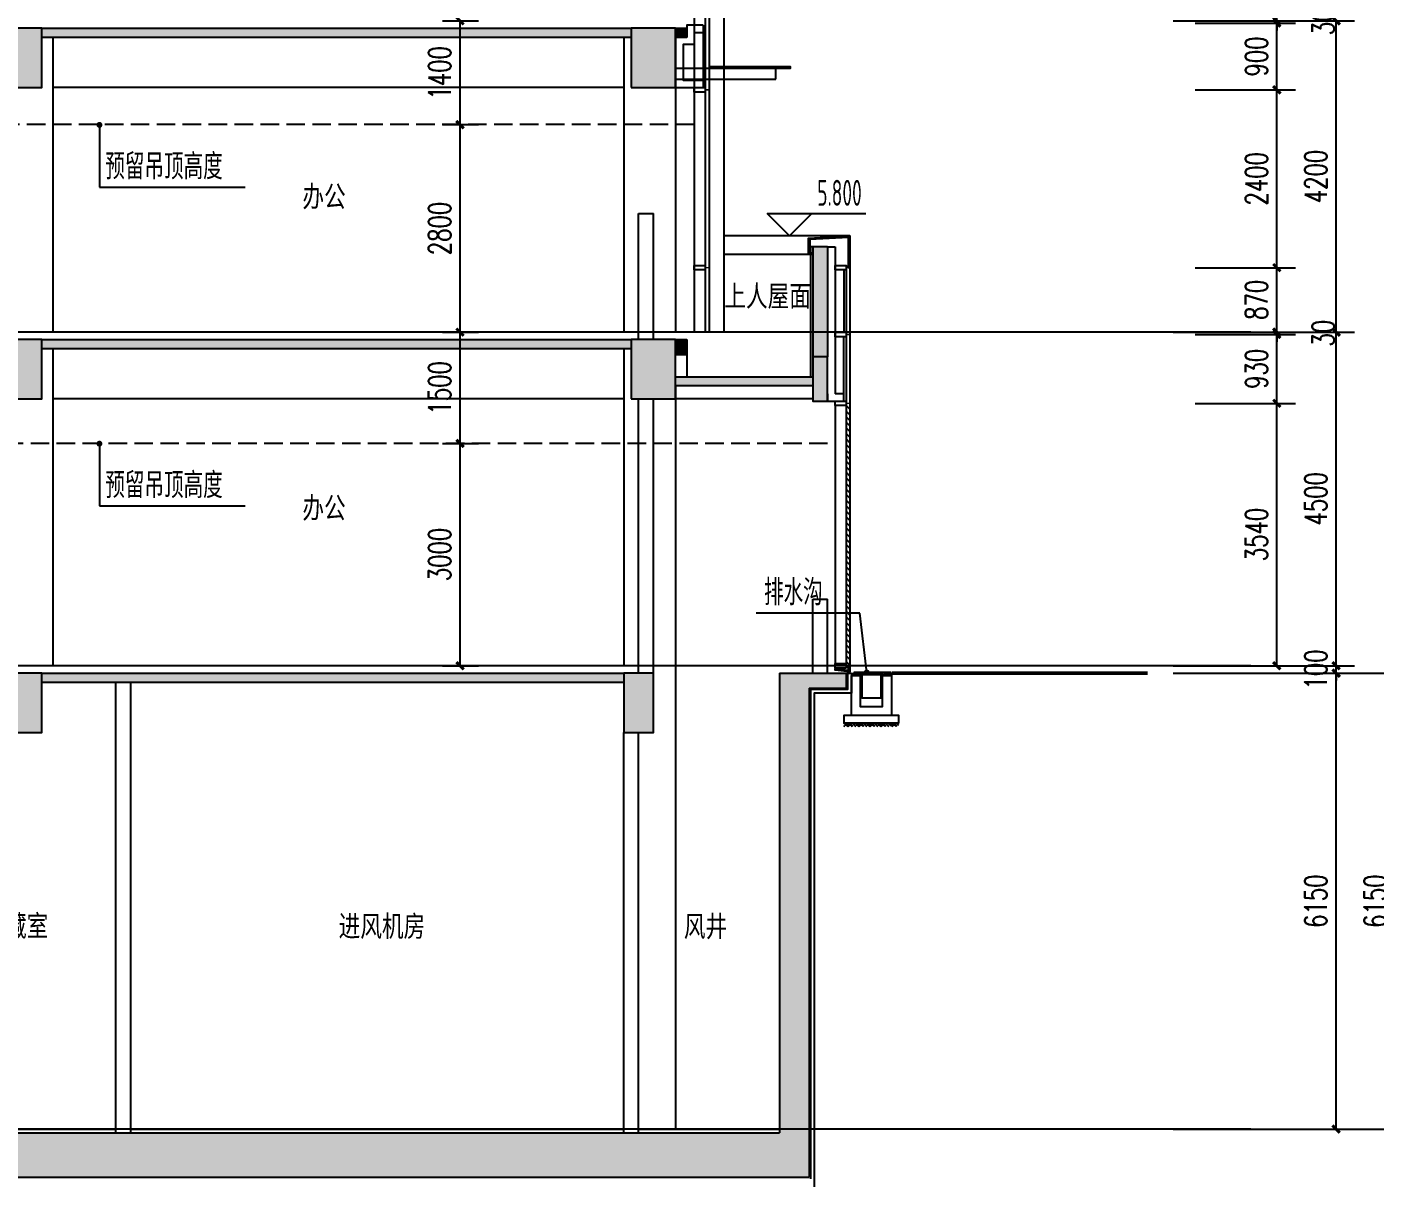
# Model space of a CAD drawing. Extents: x 1106790 to 1313746, y -134124 to 12249.
# Drawn here: x 1278918 to 1297102, y -118198 to -102671 of the extents above; entities that cross this region are included whole.
import ezdxf

# ---------------------------------------------------------------- set-up
doc = ezdxf.new("R2010")
doc.units = 0
doc.header["$LTSCALE"] = 1000
doc.header["$MEASUREMENT"] = 0
doc.linetypes.add('DASH', pattern=[0.35, 0.25, -0.1])
for name, color, linetype in [('00-图签', 7, 'Continuous'), ('01-标注_尺寸', 124, 'Continuous'), ('01-标注_标高', 200, 'Continuous'), ('01-标注_符号', 200, 'Continuous'), ('01-标注_轴线坐标', 132, 'Continuous'), ('02-TEXT_房间', 7, 'Continuous'), ('02-TEXT_标注', 130, 'Continuous'), ('05-填充_天正', 26, 'Continuous'), ('A-C_窗', 140, 'Continuous'), ('A-D-玻璃剖线', 130, 'Continuous'), ('A-D_龙骨', 131, 'Continuous'), ('A-O_防水层', 222, 'Continuous'), ('A-SUR_保温', 222, 'Continuous'), ('A-SUR_吊顶', 40, 'Continuous'), ('A-SUR_看线', 231, 'Continuous'), ('A-SUR_面层', 191, 'Continuous'), ('A-TECH_结构', 21, 'Continuous'), ('A-金属背板', 30, 'Continuous'), ('A_STR-砌块墙', 121, 'Continuous'), ('A_STR-砼墙', 51, 'Continuous'), ('A_STR-砼柱', 51, 'Continuous'), ('D_铝板', 181, 'Continuous'), ('PUB_HATCH', 8, 'Continuous'), ('构造物', 145, 'Continuous')]:
    doc.layers.add(name, color=color, linetype=linetype)
doc.layers.add('04-不打印_辅助线', color=165, linetype='Continuous', plot=False)
doc.styles.add('_TCH_DIM', font='ROS1', dxfattribs={"width": 0.8, "bigfont": 'JD'})
doc.styles.add('_TCH_DIM_T3', font='SIMPLEX', dxfattribs={"width": 0.705882, "bigfont": 'GBCBIG'})
doc.styles.get("Standard").update_dxf_attribs({"font": 'STXIHEI.TTF', "width": 0.75})
doc.dimstyles.new('_TCH_ARCH&&100', dxfattribs={"dimtxt": 297.5, "dimasz": 100, "dimexe": 250, "dimexo": 300, "dimgap": 126.25, "dimtad": 1, "dimdec": 0, "dimzin": 0, "dimdsep": 46, "dimtxsty": '_TCH_DIM_T3', "dimblk": 'ARCHTICK', "dimcen": 0.09, "dimclrt": 7, "dimazin": 2, "dimtfac": 1, "dimtdec": 0, "dimtix": 1, "dimtmove": 2, "dimatfit": 3, "dimfxl": 0, "dimtolj": 1, "dimtzin": 0, "dimarcsym": 0})
pattern_1 = [(45, (4697.017, 670), (-17.96051, 17.96051), []), (45, (4714.977, 670), (-17.96051, 17.96051), [12.7, -6.35])]

# ---------------------------------------------------------------- blocks, each defined once
blk = doc.blocks.new('kyuhtr')
at = {"const_width": 20}
blk.add_lwpolyline([(50, 0), (0, 0)], dxfattribs=at)
blk.add_lwpolyline([(50, -30), (200, -30), (200, 30), (50, 30)], close=True)
blk = doc.blocks.new('*U32')
at = {"layer": 'A-SUR_保温'}
blk.add_lwpolyline([(-25, 25), (25, -25)], dxfattribs=at)
blk = doc.blocks.new('*U33')
at = {"layer": 'A-金属背板', "color": 0, "linetype": 'ByBlock', "lineweight": -2, "transparency": 16777216}
for p in [(0, 0), (0, -75), (0, -150), (0, -225), (0, -300), (0, -375), (0, -450), (0, -525), (0, -600), (0, -675), (0, -750), (0, -825), (0, -900), (0, -975), (0, -1050), (0, -1125), (0, -1200), (0, -1275), (0, -1350), (0, -1425), (0, -1500), (0, -1575), (0, -1650), (0, -1725), (0, -1800), (0, -1875), (0, -1950), (0, -2025), (0, -2100), (0, -2175), (0, -2250), (0, -2325), (0, -2400), (0, -2475), (0, -2550), (0, -2625), (0, -2700), (0, -2775), (0, -2850), (0, -2925), (0, -3000), (0, -3075), (0, -3150), (0, -3225), (0, -3300), (0, -3375), (0, -3450)]:
    blk.add_blockref('*U32', p, dxfattribs=at)
blk = doc.blocks.new('*U37')
at = {"layer": 'A-D-玻璃剖线'}
blk.add_lwpolyline([(0, -18), (-1100, -18), (-1100, 0), (0, 0)], dxfattribs=at)
at = {"layer": 'D_铝板'}
for p, q in [((450, -18), (-900, -18, 0)), ((-900, -168, 0), (-900, -18)), ((450, -168), (-900, -168, 0))]:
    blk.add_line(p, q, dxfattribs=at)
blk = doc.blocks.new('dartt')
at = {"transparency": 33554641}
h = blk.add_hatch(dxfattribs=at)
h.set_pattern_fill('ANSI32', color=26)
h.set_pattern_definition([(45, (1294.211, 122.3605), (-3.367596, 3.367596), []), (45, (1296.4563, 122.3605), (-3.367596, 3.367596), [])])
edge = h.paths.add_edge_path()
edge.add_arc((0, 21), 4, 0, 90)
edge.add_line((0, 25), (0, 0))
edge.add_line((0, 0), (25, 0))
edge.add_arc((21, 0), 4, 0, 90)
edge.add_line((21, 4), (4, 4))
edge.add_line((4, 4), (4, 21))
blk.add_lwpolyline([(0, 25), (0, 0), (25, 0)])
blk.add_lwpolyline([(0, 25), (0, 25, -0.414214), (4, 21), (4, 4), (21, 4, -0.414214), (25, 0), (25, 0)], format="xyb")
blk = doc.blocks.new('$LinePat$素土夯实')
at = {"color": 0}
for p, q in [((0, -210), (210, 0)), ((120, -300), (420, 0)), ((420, 0), (608, -188)), ((495, -300), (795, 0)), ((615, 0), (705, -90)), ((210, -210), (300, -300)), ((315, -105), (502, -293)), ((705, -300), (795, -210))]:
    blk.add_line(p, q, dxfattribs=at)
blk = doc.blocks.new('drsrtg')
at = {"layer": '05-填充_天正'}
h = blk.add_hatch(dxfattribs=at)
h.set_pattern_fill('ANSI33', color=256, scale=8)
h.set_pattern_definition([(45, (4711.517, 670), (-17.96051, 17.96051), []), (45, (4729.477, 670), (-17.96051, 17.96051), [12.7, -6.35])])
h.paths.add_polyline_path([(-608, 580), (-608, 550), (-513, 550), (-513, 580)])
h = blk.add_hatch(dxfattribs=at)
h.set_pattern_fill('ANSI33', color=256, scale=8)
h.set_pattern_definition(pattern_1)
h.paths.add_polyline_path([(-448, 550), (-448, 580), (-498, 580), (-498, 550)])
h = blk.add_hatch(dxfattribs=at)
h.set_pattern_fill('ANSI33', color=256, scale=8)
h.set_pattern_definition(pattern_1)
h.paths.add_polyline_path([(-383, 550), (-383, 580), (-433, 580), (-433, 550)])
h = blk.add_hatch(dxfattribs=at)
h.set_pattern_fill('ANSI33', color=256, scale=8)
h.set_pattern_definition(pattern_1)
h.paths.add_polyline_path([(-318, 550), (-318, 580), (-368, 580), (-368, 550)])
h = blk.add_hatch(dxfattribs=at)
h.set_pattern_fill('ANSI33', color=256, scale=8)
h.set_pattern_definition(pattern_1)
h.paths.add_polyline_path([(-253, 550), (-253, 580), (-303, 580), (-303, 550)])
h = blk.add_hatch(dxfattribs=at)
h.set_pattern_fill('ANSI33', color=256, scale=8)
h.set_pattern_definition([(45, (4721.517, 670), (-17.96051, 17.96051), []), (45, (4739.477, 670), (-17.96051, 17.96051), [12.7, -6.35])])
h.paths.add_polyline_path([(-108, 550), (-108, 580), (-238, 580), (-238, 550)])
at = {"layer": '01-标注_符号'}
for p, q in [((-527, 1382), (-1923, 1382)), ((-433, 580), (-527, 1382))]:
    blk.add_line(p, q, dxfattribs=at)
at = {"layer": '01-标注_符号', "const_width": 40}
blk.add_lwpolyline([(-431, 560, 1), (-435, 600, 1)], format="xyb", close=True, dxfattribs=at)
at = {"layer": '05-填充_天正'}
blk.add_lwpolyline([(-500, 550), (-500, 240), (-240, 240), (-240, 550)], dxfattribs=at)
at = {"layer": 'A-SUR_面层'}
for p, q in [((-108, 580), (-608, 580)), ((-608, 550), (-608, 580)), ((-108, 550), (-608, 550)), ((-513, 550), (-513, 580)), ((-498, 550), (-498, 580)), ((-448, 550), (-448, 580)), ((-433, 550), (-433, 580)), ((-383, 550), (-383, 580)), ((-368, 550), (-368, 580)), ((-318, 550), (-318, 580)), ((-303, 550), (-303, 580)), ((-253, 550), (-253, 580)), ((-238, 550), (-238, 580)), ((-108, 550), (-108, 580))]:
    blk.add_line(p, q, dxfattribs=at)
at = {"layer": 'A_STR-砌块墙'}
for points in [[(-640, 540), (-520, 540), (-520, 120), (-220, 120), (-220, 540), (-100, 540), (-100, 0), (-640, 0), (-640, 540)], [(-100, 0), (-740, 0), (-740, -100), (0, -100), (0, 0), (-520, 0)]]:
    blk.add_lwpolyline(points, dxfattribs=at)
at = {"layer": 'A-SUR_看线', "xscale": -0.1861635220123852, "yscale": 0.1666666666666667, "zscale": 0.1666666666666667}
for p in [(-592, -100), (-444, -100), (-296, -100), (-148, -100), (0, -100)]:
    blk.add_blockref('$LinePat$素土夯实', p, dxfattribs=at)
at = {"layer": '构造物', "linetype": 'DASH', "ltscale": 0.2}
blk.add_blockref('dartt', (-620, 540), dxfattribs=at)
at = {"layer": '构造物', "linetype": 'DASH', "ltscale": 0.2, "xscale": -1}
blk.add_blockref('dartt', (-100, 540), dxfattribs=at)
at = {"layer": '02-TEXT_标注', "style": '_TCH_DIM', "width": 0.8}
blk.add_text('排水沟', height=347.3, dxfattribs=at).set_placement((-1818, 1487))
blk = doc.blocks.new('_ArchTick')
at = {"color": 0, "linetype": 'ByBlock', "const_width": 0.4}
blk.add_lwpolyline([(-0.5, -0.5), (0.5, 0.5)], dxfattribs=at)
blk = doc.blocks.new('*D290')
at = {"layer": '01-标注_轴线坐标', "color": 0, "lineweight": -2, "transparency": 16777216}
for p, q in [((1294377, -111388), (1297627, -111388)), ((1297377, -117538), (1297377, -111388)), ((1294377, -117538), (1297627, -117538))]:
    blk.add_line(p, q, dxfattribs=at)
at = {"layer": 'Defpoints', "color": 0, "transparency": 16777216}
for p in [(1294077, -111388), (1297377, -111388), (1294077, -117538)]:
    blk.add_point(p, dxfattribs=at)
at = {"layer": '01-标注_轴线坐标', "color": 0, "lineweight": -2, "transparency": 16777216, "xscale": 100, "yscale": 100, "zscale": 100}
for p, rotation in [((1297377, -111388), 90), ((1297377, -117538), 270)]:
    blk.add_blockref('_ArchTick', p, dxfattribs=dict(at, rotation=rotation))
at = {"layer": '01-标注_轴线坐标', "color": 7, "transparency": 16777216, "insert": (1297102, -114463), "char_height": 297.5, "attachment_point": 5, "rotation": 90, "style": '_TCH_DIM_T3'}
blk.add_mtext('\\A1;6150', dxfattribs=at)
blk = doc.blocks.new('*D291')
at = {"layer": '01-标注_轴线坐标', "color": 0, "lineweight": -2, "transparency": 16777216}
for p, q in [((1294377, -90488), (1297627, -90488)), ((1297377, -111388), (1297377, -90488)), ((1294377, -111388), (1297627, -111388))]:
    blk.add_line(p, q, dxfattribs=at)
at = {"layer": 'Defpoints', "color": 0, "transparency": 16777216}
for p in [(1294077, -90488), (1297377, -90488), (1294077, -111388)]:
    blk.add_point(p, dxfattribs=at)
at = {"layer": '01-标注_轴线坐标', "color": 0, "lineweight": -2, "transparency": 16777216, "xscale": 100, "yscale": 100, "zscale": 100}
for p, rotation in [((1297377, -90488), 90), ((1297377, -111388), 270)]:
    blk.add_blockref('_ArchTick', p, dxfattribs=dict(at, rotation=rotation))
at = {"layer": '01-标注_轴线坐标', "color": 7, "transparency": 16777216, "insert": (1297102, -100938), "char_height": 297.5, "attachment_point": 5, "rotation": 90, "style": '_TCH_DIM_T3'}
blk.add_mtext('\\A1;20900', dxfattribs=at)
blk = doc.blocks.new('*D292')
at = {"layer": '01-标注_轴线坐标', "color": 0, "lineweight": -2, "transparency": 16777216}
for p, q in [((1294377, -111388), (1296827, -111388)), ((1296577, -117538), (1296577, -111388)), ((1294377, -117538), (1296827, -117538))]:
    blk.add_line(p, q, dxfattribs=at)
at = {"layer": 'Defpoints', "color": 0, "transparency": 16777216}
for p in [(1294077, -111388), (1296577, -111388), (1294077, -117538)]:
    blk.add_point(p, dxfattribs=at)
at = {"layer": '01-标注_轴线坐标', "color": 0, "lineweight": -2, "transparency": 16777216, "xscale": 100, "yscale": 100, "zscale": 100}
for p, rotation in [((1296577, -111388), 90), ((1296577, -117538), 270)]:
    blk.add_blockref('_ArchTick', p, dxfattribs=dict(at, rotation=rotation))
at = {"layer": '01-标注_轴线坐标', "color": 7, "transparency": 16777216, "insert": (1296302, -114463), "char_height": 297.5, "attachment_point": 5, "rotation": 90, "style": '_TCH_DIM_T3'}
blk.add_mtext('\\A1;6150', dxfattribs=at)
blk = doc.blocks.new('*D293')
at = {"layer": '01-标注_轴线坐标', "color": 0, "lineweight": -2, "transparency": 16777216}
for p, q in [((1296577, -111288), (1296577, -111188)), ((1294377, -111288), (1296827, -111288)), ((1294377, -111388), (1296827, -111388)), ((1296577, -111388), (1296577, -111288)), ((1296577, -111388), (1296577, -111488))]:
    blk.add_line(p, q, dxfattribs=at)
at = {"layer": 'Defpoints', "color": 0, "transparency": 16777216}
for p in [(1294077, -111288), (1294077, -111388), (1296577, -111288)]:
    blk.add_point(p, dxfattribs=at)
at = {"layer": '01-标注_轴线坐标', "color": 0, "lineweight": -2, "transparency": 16777216, "xscale": 100, "yscale": 100, "zscale": 100}
for p, rotation in [((1296577, -111288), 270), ((1296577, -111388), 90)]:
    blk.add_blockref('_ArchTick', p, dxfattribs=dict(at, rotation=rotation))
at = {"layer": '01-标注_轴线坐标', "color": 7, "transparency": 16777216, "insert": (1296302, -111338), "char_height": 297.5, "attachment_point": 5, "rotation": 90, "style": '_TCH_DIM_T3'}
blk.add_mtext('\\A1;100', dxfattribs=at)
blk = doc.blocks.new('*D294')
at = {"layer": '01-标注_轴线坐标', "color": 0, "lineweight": -2, "transparency": 16777216}
for p, q in [((1294377, -106788), (1296827, -106788)), ((1296577, -111288), (1296577, -106788)), ((1294377, -111288), (1296827, -111288))]:
    blk.add_line(p, q, dxfattribs=at)
at = {"layer": 'Defpoints', "color": 0, "transparency": 16777216}
for p in [(1294077, -106788), (1296577, -106788), (1294077, -111288)]:
    blk.add_point(p, dxfattribs=at)
at = {"layer": '01-标注_轴线坐标', "color": 0, "lineweight": -2, "transparency": 16777216, "xscale": 100, "yscale": 100, "zscale": 100}
for p, rotation in [((1296577, -106788), 90), ((1296577, -111288), 270)]:
    blk.add_blockref('_ArchTick', p, dxfattribs=dict(at, rotation=rotation))
at = {"layer": '01-标注_轴线坐标', "color": 7, "transparency": 16777216, "insert": (1296302, -109038), "char_height": 297.5, "attachment_point": 5, "rotation": 90, "style": '_TCH_DIM_T3'}
blk.add_mtext('\\A1;4500', dxfattribs=at)
blk = doc.blocks.new('*D295')
at = {"layer": '01-标注_轴线坐标', "color": 0, "lineweight": -2, "transparency": 16777216}
for p, q in [((1294377, -102588), (1296827, -102588)), ((1296577, -106788), (1296577, -102588)), ((1294377, -106788), (1296827, -106788))]:
    blk.add_line(p, q, dxfattribs=at)
at = {"layer": 'Defpoints', "color": 0, "transparency": 16777216}
for p in [(1294077, -102588), (1296577, -102588), (1294077, -106788)]:
    blk.add_point(p, dxfattribs=at)
at = {"layer": '01-标注_轴线坐标', "color": 0, "lineweight": -2, "transparency": 16777216, "xscale": 100, "yscale": 100, "zscale": 100}
for p, rotation in [((1296577, -102588), 90), ((1296577, -106788), 270)]:
    blk.add_blockref('_ArchTick', p, dxfattribs=dict(at, rotation=rotation))
at = {"layer": '01-标注_轴线坐标', "color": 7, "transparency": 16777216, "insert": (1296302, -104688), "char_height": 297.5, "attachment_point": 5, "rotation": 90, "style": '_TCH_DIM_T3'}
blk.add_mtext('\\A1;4200', dxfattribs=at)
blk = doc.blocks.new('*D341')
at = {"layer": '01-标注_尺寸', "color": 0, "lineweight": -2, "transparency": 16777216}
for p, q in [((1295777, -102588), (1295777, -102488)), ((1294677, -102588), (1296027, -102588)), ((1294677, -102618), (1296027, -102618)), ((1295777, -102618), (1295777, -102588)), ((1295777, -102618), (1295777, -102718))]:
    blk.add_line(p, q, dxfattribs=at)
at = {"layer": 'Defpoints', "color": 0, "transparency": 16777216}
for p in [(1294377, -102588), (1294377, -102618), (1295777, -102588)]:
    blk.add_point(p, dxfattribs=at)
at = {"layer": '01-标注_尺寸', "color": 0, "lineweight": -2, "transparency": 16777216, "xscale": 100, "yscale": 100, "zscale": 100}
for p, rotation in [((1295777, -102588), 270), ((1295777, -102618), 90)]:
    blk.add_blockref('_ArchTick', p, dxfattribs=dict(at, rotation=rotation))
at = {"layer": '01-标注_尺寸', "color": 7, "transparency": 16777216, "insert": (1296402, -102603), "char_height": 297.5, "attachment_point": 5, "rotation": 90, "style": '_TCH_DIM_T3'}
blk.add_mtext('\\A1;30', dxfattribs=at)
blk = doc.blocks.new('*D342')
at = {"layer": '01-标注_尺寸', "color": 0, "lineweight": -2, "transparency": 16777216}
for p, q in [((1294677, -102618), (1296027, -102618)), ((1295777, -103518), (1295777, -102618)), ((1294677, -103518), (1296027, -103518))]:
    blk.add_line(p, q, dxfattribs=at)
at = {"layer": 'Defpoints', "color": 0, "transparency": 16777216}
for p in [(1294377, -102618), (1295777, -102618), (1294377, -103518)]:
    blk.add_point(p, dxfattribs=at)
at = {"layer": '01-标注_尺寸', "color": 0, "lineweight": -2, "transparency": 16777216, "xscale": 100, "yscale": 100, "zscale": 100}
for p, rotation in [((1295777, -102618), 90), ((1295777, -103518), 270)]:
    blk.add_blockref('_ArchTick', p, dxfattribs=dict(at, rotation=rotation))
at = {"layer": '01-标注_尺寸', "color": 7, "transparency": 16777216, "insert": (1295502, -103068), "char_height": 297.5, "attachment_point": 5, "rotation": 90, "style": '_TCH_DIM_T3'}
blk.add_mtext('\\A1;900', dxfattribs=at)
blk = doc.blocks.new('*D343')
at = {"layer": '01-标注_尺寸', "color": 0, "lineweight": -2, "transparency": 16777216}
for p, q in [((1294677, -103518), (1296027, -103518)), ((1295777, -105918), (1295777, -103518)), ((1294677, -105918), (1296027, -105918))]:
    blk.add_line(p, q, dxfattribs=at)
at = {"layer": 'Defpoints', "color": 0, "transparency": 16777216}
for p in [(1294377, -103518), (1295777, -103518), (1294377, -105918)]:
    blk.add_point(p, dxfattribs=at)
at = {"layer": '01-标注_尺寸', "color": 0, "lineweight": -2, "transparency": 16777216, "xscale": 100, "yscale": 100, "zscale": 100}
for p, rotation in [((1295777, -103518), 90), ((1295777, -105918), 270)]:
    blk.add_blockref('_ArchTick', p, dxfattribs=dict(at, rotation=rotation))
at = {"layer": '01-标注_尺寸', "color": 7, "transparency": 16777216, "insert": (1295502, -104718), "char_height": 297.5, "attachment_point": 5, "rotation": 90, "style": '_TCH_DIM_T3'}
blk.add_mtext('\\A1;2400', dxfattribs=at)
blk = doc.blocks.new('*D344')
at = {"layer": '01-标注_尺寸', "color": 0, "lineweight": -2, "transparency": 16777216}
for p, q in [((1294677, -105918), (1296027, -105918)), ((1295777, -106788), (1295777, -105918)), ((1294677, -106788), (1296027, -106788))]:
    blk.add_line(p, q, dxfattribs=at)
at = {"layer": 'Defpoints', "color": 0, "transparency": 16777216}
for p in [(1294377, -105918), (1295777, -105918), (1294377, -106788)]:
    blk.add_point(p, dxfattribs=at)
at = {"layer": '01-标注_尺寸', "color": 0, "lineweight": -2, "transparency": 16777216, "xscale": 100, "yscale": 100, "zscale": 100}
for p, rotation in [((1295777, -105918), 90), ((1295777, -106788), 270)]:
    blk.add_blockref('_ArchTick', p, dxfattribs=dict(at, rotation=rotation))
at = {"layer": '01-标注_尺寸', "color": 7, "transparency": 16777216, "insert": (1295502, -106353), "char_height": 297.5, "attachment_point": 5, "rotation": 90, "style": '_TCH_DIM_T3'}
blk.add_mtext('\\A1;870', dxfattribs=at)
blk = doc.blocks.new('*D345')
at = {"layer": '01-标注_尺寸', "color": 0, "lineweight": -2, "transparency": 16777216}
for p, q in [((1295777, -106788), (1295777, -106688)), ((1294677, -106788), (1296027, -106788)), ((1294677, -106818), (1296027, -106818)), ((1295777, -106818), (1295777, -106788)), ((1295777, -106818), (1295777, -106918))]:
    blk.add_line(p, q, dxfattribs=at)
at = {"layer": 'Defpoints', "color": 0, "transparency": 16777216}
for p in [(1294377, -106788), (1294377, -106818), (1295777, -106788)]:
    blk.add_point(p, dxfattribs=at)
at = {"layer": '01-标注_尺寸', "color": 0, "lineweight": -2, "transparency": 16777216, "xscale": 100, "yscale": 100, "zscale": 100}
for p, rotation in [((1295777, -106788), 270), ((1295777, -106818), 90)]:
    blk.add_blockref('_ArchTick', p, dxfattribs=dict(at, rotation=rotation))
at = {"layer": '01-标注_尺寸', "color": 7, "transparency": 16777216, "insert": (1296402, -106803), "char_height": 297.5, "attachment_point": 5, "rotation": 90, "style": '_TCH_DIM_T3'}
blk.add_mtext('\\A1;30', dxfattribs=at)
blk = doc.blocks.new('*D346')
at = {"layer": '01-标注_尺寸', "color": 0, "lineweight": -2, "transparency": 16777216}
for p, q in [((1294677, -106818), (1296027, -106818)), ((1295777, -107748), (1295777, -106818)), ((1294677, -107748), (1296027, -107748))]:
    blk.add_line(p, q, dxfattribs=at)
at = {"layer": 'Defpoints', "color": 0, "transparency": 16777216}
for p in [(1294377, -106818), (1295777, -106818), (1294377, -107748)]:
    blk.add_point(p, dxfattribs=at)
at = {"layer": '01-标注_尺寸', "color": 0, "lineweight": -2, "transparency": 16777216, "xscale": 100, "yscale": 100, "zscale": 100}
for p, rotation in [((1295777, -106818), 90), ((1295777, -107748), 270)]:
    blk.add_blockref('_ArchTick', p, dxfattribs=dict(at, rotation=rotation))
at = {"layer": '01-标注_尺寸', "color": 7, "transparency": 16777216, "insert": (1295502, -107283), "char_height": 297.5, "attachment_point": 5, "rotation": 90, "style": '_TCH_DIM_T3'}
blk.add_mtext('\\A1;930', dxfattribs=at)
blk = doc.blocks.new('*D347')
at = {"layer": '01-标注_尺寸', "color": 0, "lineweight": -2, "transparency": 16777216}
for p, q in [((1294677, -107748), (1296027, -107748)), ((1295777, -111288), (1295777, -107748)), ((1294677, -111288), (1296027, -111288))]:
    blk.add_line(p, q, dxfattribs=at)
at = {"layer": 'Defpoints', "color": 0, "transparency": 16777216}
for p in [(1294377, -107748), (1295777, -107748), (1294377, -111288)]:
    blk.add_point(p, dxfattribs=at)
at = {"layer": '01-标注_尺寸', "color": 0, "lineweight": -2, "transparency": 16777216, "xscale": 100, "yscale": 100, "zscale": 100}
for p, rotation in [((1295777, -107748), 90), ((1295777, -111288), 270)]:
    blk.add_blockref('_ArchTick', p, dxfattribs=dict(at, rotation=rotation))
at = {"layer": '01-标注_尺寸', "color": 7, "transparency": 16777216, "insert": (1295502, -109518), "char_height": 297.5, "attachment_point": 5, "rotation": 90, "style": '_TCH_DIM_T3'}
blk.add_mtext('\\A1;3540', dxfattribs=at)
blk = doc.blocks.new('_FZH')
blk.add_lwpolyline([(-0.5, -0.5), (0.5, -0.5), (0.5, 0.5), (-0.5, 0.5)], close=True)
at = {"layer": 'PUB_HATCH'}
blk.add_solid([(-0.5, -0.5), (0.5, -0.5), (-0.5, 0.5), (0.5, 0.5)], dxfattribs=at)
blk = doc.blocks.new('*D381')
at = {"layer": '01-标注_尺寸', "color": 0, "lineweight": -2, "transparency": 16777216}
for p, q in [((1284525, -108288), (1285010, -108288)), ((1284760, -111288), (1284760, -108288)), ((1284525, -111288), (1285010, -111288))]:
    blk.add_line(p, q, dxfattribs=at)
at = {"layer": 'Defpoints', "color": 0, "transparency": 16777216}
for p in [(1284225, -108288), (1284760, -108288), (1284225, -111288)]:
    blk.add_point(p, dxfattribs=at)
at = {"layer": '01-标注_尺寸', "color": 0, "lineweight": -2, "transparency": 16777216, "xscale": 100, "yscale": 100, "zscale": 100}
for p, rotation in [((1284760, -108288), 90), ((1284760, -111288), 270)]:
    blk.add_blockref('_ArchTick', p, dxfattribs=dict(at, rotation=rotation))
at = {"layer": '01-标注_尺寸', "color": 7, "transparency": 16777216, "insert": (1284485, -109788), "char_height": 297.5, "attachment_point": 5, "rotation": 90, "style": '_TCH_DIM_T3'}
blk.add_mtext('\\A1;3000', dxfattribs=at)
blk = doc.blocks.new('*D382')
at = {"layer": '01-标注_尺寸', "color": 0, "lineweight": -2, "transparency": 16777216}
for p, q in [((1284525, -106788), (1285010, -106788)), ((1284760, -108288), (1284760, -106788)), ((1284525, -108288), (1285010, -108288))]:
    blk.add_line(p, q, dxfattribs=at)
at = {"layer": 'Defpoints', "color": 0, "transparency": 16777216}
for p in [(1284225, -106788), (1284760, -106788), (1284225, -108288)]:
    blk.add_point(p, dxfattribs=at)
at = {"layer": '01-标注_尺寸', "color": 0, "lineweight": -2, "transparency": 16777216, "xscale": 100, "yscale": 100, "zscale": 100}
for p, rotation in [((1284760, -106788), 90), ((1284760, -108288), 270)]:
    blk.add_blockref('_ArchTick', p, dxfattribs=dict(at, rotation=rotation))
at = {"layer": '01-标注_尺寸', "color": 7, "transparency": 16777216, "insert": (1284485, -107538), "char_height": 297.5, "attachment_point": 5, "rotation": 90, "style": '_TCH_DIM_T3'}
blk.add_mtext('\\A1;1500', dxfattribs=at)
blk = doc.blocks.new('*D383')
at = {"layer": '01-标注_尺寸', "color": 0, "lineweight": -2, "transparency": 16777216}
for p, q in [((1284525, -103988), (1285010, -103988)), ((1284760, -106788), (1284760, -103988)), ((1284525, -106788), (1285010, -106788))]:
    blk.add_line(p, q, dxfattribs=at)
at = {"layer": 'Defpoints', "color": 0, "transparency": 16777216}
for p in [(1284225, -103988), (1284760, -103988), (1284225, -106788)]:
    blk.add_point(p, dxfattribs=at)
at = {"layer": '01-标注_尺寸', "color": 0, "lineweight": -2, "transparency": 16777216, "xscale": 100, "yscale": 100, "zscale": 100}
for p, rotation in [((1284760, -103988), 90), ((1284760, -106788), 270)]:
    blk.add_blockref('_ArchTick', p, dxfattribs=dict(at, rotation=rotation))
at = {"layer": '01-标注_尺寸', "color": 7, "transparency": 16777216, "insert": (1284485, -105388), "char_height": 297.5, "attachment_point": 5, "rotation": 90, "style": '_TCH_DIM_T3'}
blk.add_mtext('\\A1;2800', dxfattribs=at)
blk = doc.blocks.new('*D384')
at = {"layer": '01-标注_尺寸', "color": 0, "lineweight": -2, "transparency": 16777216}
for p, q in [((1284525, -102588), (1285010, -102588)), ((1284760, -103988), (1284760, -102588)), ((1284525, -103988), (1285010, -103988))]:
    blk.add_line(p, q, dxfattribs=at)
at = {"layer": 'Defpoints', "color": 0, "transparency": 16777216}
for p in [(1284225, -102588), (1284760, -102588), (1284225, -103988)]:
    blk.add_point(p, dxfattribs=at)
at = {"layer": '01-标注_尺寸', "color": 0, "lineweight": -2, "transparency": 16777216, "xscale": 100, "yscale": 100, "zscale": 100}
for p, rotation in [((1284760, -102588), 90), ((1284760, -103988), 270)]:
    blk.add_blockref('_ArchTick', p, dxfattribs=dict(at, rotation=rotation))
at = {"layer": '01-标注_尺寸', "color": 7, "transparency": 16777216, "insert": (1284485, -103288), "char_height": 297.5, "attachment_point": 5, "rotation": 90, "style": '_TCH_DIM_T3'}
blk.add_mtext('\\A1;1400', dxfattribs=at)

msp = doc.modelspace()

# ---------------------------------------------------------------- hatches: boundary and pattern name
at = {"layer": '05-填充_天正'}
for points in [[(1287068.4, -102808.5), (1287068.4, -102688.5), (1279118.4, -102688.5), (1279118.4, -102808.5)], [(1287668.4, -102688.5), (1287668.4, -102808.5), (1287818.4, -102808.5), (1287818.4, -102688.5)], [(1289518.4, -107118.5), (1289718.4, -107118.5), (1289718.4, -105638.5), (1289518.4, -105638.5)], [(1287068.4, -107008.5), (1287068.4, -106888.5), (1279118.4, -106888.5), (1279118.4, -107008.5)], [(1287668.4, -106888.5), (1287668.4, -107088.5), (1287818.4, -107088.5), (1287818.4, -106888.5)], [(1289518.4, -107508.5), (1289518.4, -107388.5), (1287668.4, -107388.5), (1287668.4, -107508.5)], [(1279118.4, -111388.5), (1279118.4, -111508.5), (1280218.4, -111508.5), (1280218.4, -111388.5)], [(1286968.4, -111508.5), (1286968.4, -111388.5), (1280218.4, -111388.5), (1280218.4, -111508.5)], [(1289468.4, -111588.5), (1289068.4, -111388.5), (1289068.4, -117588.5), (1289468.4, -118188.5)], [(1289068.4, -111388.5), (1289468.4, -111588.5), (1289618.4, -111588.5), (1289618.4, -111388.5)], [(1289618.4, -111388.5), (1289618.4, -111588.5), (1289968.4, -111588.5), (1289968.4, -111388.5)], [(1276618.4, -117588.5), (1276618.4, -118188.5), (1280218.4, -118188.5), (1280218.4, -117588.5)], [(1280218.4, -117588.5), (1280218.4, -118188.5), (1287068.4, -118188.5), (1287068.4, -117588.5)], [(1287068.4, -117588.5), (1287068.4, -118188.5), (1289468.4, -118188.5), (1289068.4, -117588.5)]]:
    msp.add_hatch(color=256, dxfattribs=at).paths.add_polyline_path(points)

# ---------------------------------------------------------------- linework, layer by layer
at = {"layer": '01-标注_标高'}
for p, q in [((1289204.6, -105488.5), (1288904.6, -105188.5)), ((1288904.6, -105188.5), (1290235, -105188.5)), ((1289204.6, -105488.5), (1289504.6, -105188.5))]:
    msp.add_line(p, q, dxfattribs=at)
at = {"layer": '01-标注_符号'}
for p, q in [((1279895.9, -103992), (1279895.9, -104832)), ((1279895.9, -104832), (1281862.5, -104832)), ((1279895.9, -108292), (1279895.9, -109132)), ((1279895.9, -109132), (1281862.5, -109132))]:
    msp.add_line(p, q, dxfattribs=at)
at = {"layer": '01-标注_符号', "const_width": 40}
for points in [[(1279895.9, -103972, 1), (1279895.9, -104012, 1)], [(1279895.9, -108272, 1), (1279895.9, -108312, 1)]]:
    msp.add_lwpolyline(points, format="xyb", close=True, dxfattribs=at)
at = {"layer": '04-不打印_辅助线'}
for p, q in [((1295425.9, -106788.5), (1243069.1, -106788.5)), ((1295425.9, -111288.5), (1243069.1, -111288.5)), ((1295425.9, -117538.5), (1243069.1, -117538.5))]:
    msp.add_line(p, q, dxfattribs=at)
at = {"layer": 'A-C_窗'}
for points in [[(1288068.4, -98418.5), (1288068.4, -106788.5)], [(1288118.4, -98418.5), (1288118.4, -106788.5)], [(1287918.4, -99288.5), (1287918.4, -106788.5)], [(1287918.4, -103488.5), (1287918.4, -106788.5)], [(1289968.4, -105948.5), (1289968.4, -111288.5)], [(1290018.4, -105918.5), (1290018.4, -111288.5)], [(1289818.4, -107778.5), (1289818.4, -111258.5)]]:
    msp.add_lwpolyline(points, dxfattribs=at)
at = {"layer": 'A-O_防水层'}
for points in [[(1289988.4, -111388.5), (1289988.4, -111608.5), (1289488.4, -111608.5), (1289488.4, -118208.5)], [(1290038.4, -111388.5), (1290038.4, -111658.5), (1289538.4, -111658.5), (1289538.4, -118328.5)]]:
    msp.add_lwpolyline(points, dxfattribs=at)
at = {"layer": 'A-SUR_保温'}
for p, q in [((1289488.4, -105638.5), (1289488.4, -107388.5)), ((1276718.4, -117538.5), (1280118.4, -117538.5)), ((1280318.4, -117538.5), (1286968.4, -117538.5)), ((1287168.4, -117538.5), (1289068.4, -117538.5))]:
    msp.add_line(p, q, dxfattribs=at)
for points in [[(1288038.4, -102648.5), (1287818.4, -102648.5), (1287818.4, -102808.5), (1287668.4, -102808.5), (1287668.4, -103488.5), (1288038.4, -103488.5)], [(1288038.4, -102748.5), (1287918.4, -102748.5), (1287918.4, -102908.5), (1287768.4, -102908.5), (1287768.4, -103388.5), (1288038.4, -103388.5)], [(1289518.4, -105638.5), (1289488.4, -105638.5)], [(1289718.4, -105638.5), (1289818.4, -105638.5)], [(1289818.4, -105638.5), (1289818.4, -107619)], [(1289718.4, -107619), (1289718.4, -107619), (1289718.4, -107718.5), (1289840.5, -107718.5), (1289840.5, -107718.5), (1289938.4, -107718.5), (1289938.4, -107619), (1289818.4, -107619)]]:
    msp.add_lwpolyline(points, dxfattribs=at)
at = {"layer": 'A-SUR_吊顶', "linetype": 'DASH'}
for points in [[(1287918.4, -103988.5), (1275418.4, -103988.5)], [(1289718.4, -108288.5), (1274718.4, -108288.5)]]:
    msp.add_lwpolyline(points, dxfattribs=at)
at = {"layer": 'A-SUR_看线'}
msp.add_lwpolyline([(1288118.4, -92888.5), (1288318.4, -92888.5), (1288318.4, -106788.5)], dxfattribs=at)
at = {"layer": 'A-SUR_面层'}
for points in [[(1289538.4, -106788.5), (1274718.4, -106788.5)], [(1287168.4, -111288.5), (1272849.8, -111288.5)]]:
    msp.add_lwpolyline(points, dxfattribs=at)
at = {"layer": 'A-TECH_结构'}
for points in [[(1279268.4, -102808.5), (1279268.4, -106788.5)], [(1286968.4, -102808.5), (1286968.4, -106788.5)], [(1286968.4, -103488.5), (1279268.4, -103488.5)], [(1287668.4, -103488.5), (1287668.4, -106788.5)], [(1279268.4, -107008.5), (1279268.4, -111288.5)], [(1286968.4, -107008.5), (1286968.4, -111288.5)], [(1287668.4, -107508.5), (1287668.4, -117538.5)], [(1286968.4, -107688.5), (1279268.4, -107688.5)], [(1289518.4, -107688.5), (1287668.4, -107688.5)]]:
    msp.add_lwpolyline(points, dxfattribs=at)
at = {"layer": 'A-金属背板'}
for p, q in [((1288038.4, -102648.5), (1288038.4, -103488.5)), ((1289938.4, -105948.5), (1289938.4, -106788.5)), ((1289938.4, -107718.5), (1289938.4, -106848.5)), ((1289968.4, -111388.5), (1290038.4, -111388.5))]:
    msp.add_line(p, q, dxfattribs=at)
at = {"layer": 'A_STR-砌块墙'}
for p, q in [((1287168.4, -106888.5), (1287168.4, -105188.5)), ((1287168.4, -105188.5), (1287368.4, -105188.5)), ((1287368.4, -106888.5), (1287368.4, -105188.5)), ((1287818.4, -107088.5), (1287818.4, -107388.5)), ((1287168.4, -111388.5), (1287168.4, -107688.5)), ((1287368.4, -111388.5), (1287368.4, -107688.5)), ((1289518.4, -111388.5), (1289518.4, -110388.5)), ((1289518.4, -110388.5), (1289718.4, -110388.5)), ((1289718.4, -111388.5), (1289718.4, -110388.5)), ((1280118.4, -117588.5), (1280118.4, -111508.5)), ((1280318.4, -117588.5), (1280318.4, -111508.5)), ((1286968.4, -117588.5), (1286968.4, -112188.5)), ((1287168.4, -117588.5), (1287168.4, -112188.5))]:
    msp.add_line(p, q, dxfattribs=at)
at = {"layer": 'A_STR-砌块墙', "const_width": 50}
msp.add_lwpolyline([(1290579.9, -111388.5), (1294033.9, -111388.5)], dxfattribs=at)
at = {"layer": 'A_STR-砼墙'}
for p, q in [((1279118.4, -102688.5), (1287068.4, -102688.5)), ((1287668.4, -102688.5), (1287818.4, -102688.5)), ((1287818.4, -102688.5), (1287818.4, -102808.5)), ((1279118.4, -102808.5), (1287068.4, -102808.5)), ((1287668.4, -102808.5), (1287818.4, -102808.5)), ((1289518.4, -105638.5), (1289518.4, -107118.5)), ((1289718.4, -105638.5), (1289518.4, -105638.5)), ((1289718.4, -105638.5), (1289718.4, -107118.5)), ((1279118.4, -106888.5), (1287068.4, -106888.5)), ((1287668.4, -106888.5), (1287818.4, -106888.5)), ((1287818.4, -106888.5), (1287818.4, -107088.5)), ((1279118.4, -107008.5), (1287068.4, -107008.5)), ((1287668.4, -107088.5), (1287818.4, -107088.5)), ((1287668.4, -107388.5), (1289518.4, -107388.5)), ((1287668.4, -107508.5), (1289518.4, -107508.5)), ((1279118.4, -111388.5), (1280218.4, -111388.5)), ((1280218.4, -111388.5), (1286968.4, -111388.5)), ((1287068.4, -111388.5), (1287068.4, -111388.5)), ((1287193.4, -111388.5), (1287193.4, -111388.5)), ((1287318.4, -111388.5), (1287318.4, -111388.5)), ((1289068.4, -111388.5), (1289068.4, -117588.5)), ((1289068.4, -111388.5), (1289618.4, -111388.5)), ((1289618.4, -111388.5), (1289968.4, -111388.5)), ((1289968.4, -111388.5), (1289968.4, -111588.5)), ((1279118.4, -111508.5), (1280218.4, -111508.5)), ((1280218.4, -111508.5), (1286968.4, -111508.5)), ((1289468.4, -111588.5), (1289468.4, -118188.5)), ((1289468.4, -111588.5), (1289618.4, -111588.5)), ((1289618.4, -111588.5), (1289968.4, -111588.5)), ((1276618.4, -117588.5), (1280218.4, -117588.5)), ((1280218.4, -117588.5), (1287068.4, -117588.5)), ((1287068.4, -117588.5), (1289068.4, -117588.5)), ((1276618.4, -118188.5), (1280218.4, -118188.5)), ((1280218.4, -118188.5), (1287068.4, -118188.5)), ((1287068.4, -118188.5), (1289468.4, -118188.5))]:
    msp.add_line(p, q, dxfattribs=at)
at = {"layer": 'D_铝板'}
msp.add_line((1289458.4, -105738.5), (1288318.4, -105738.5), dxfattribs=at)
msp.add_lwpolyline([(1290018.4, -105488.5), (1288318.4, -105488.5)], dxfattribs=at)
for points in [[(1289518.4, -105738.5), (1289458.4, -105738.5), (1289458.4, -105518.5), (1290018.4, -105488.5), (1290018.4, -105918.5), (1289998.4, -105918.5), (1289998.4, -105509.7), (1289478.4, -105537.3), (1289478.4, -105718.5), (1289518.4, -105718.5)], [(1290018.4, -111288.5), (1290018.4, -111368.5), (1289818.4, -111348.5), (1289818.4, -111328.4), (1289998.4, -111346.4), (1289998.4, -111288.5)]]:
    msp.add_lwpolyline(points, close=True, dxfattribs=at)

# ---------------------------------------------------------------- block references
msp.add_blockref('drsrtg', (1290678.4, -111958.5))
at = {"layer": '00-图签', "xscale": -1, "rotation": 359.9999999999133}
msp.add_blockref('*U37', (1288118.4, -103206.5), dxfattribs=at)
at = {"layer": 'A-D_龙骨', "xscale": -1}
for p in [(1288118.4, -103518.5), (1288118.4, -105918.5), (1290018.4, -105918.5), (1290018.4, -106818.5), (1290018.4, -107748.5), (1290018.4, -111288.5)]:
    msp.add_blockref('kyuhtr', p, dxfattribs=at)
at = {"layer": 'A-金属背板'}
msp.add_blockref('*U33', (1289993.4, -107803.5), dxfattribs=at)
at = {"layer": 'A_STR-砼柱', "yscale": 800, "zscale": 800}
for p, xscale in [((1278918.4, -103088.5), 400), ((1287368.4, -103088.5), 600), ((1278918.4, -107288.5), 400), ((1287368.4, -107288.5), 600), ((1278918.4, -111788.5), 400), ((1287168.4, -111788.5), 400)]:
    msp.add_blockref('_FZH', p, dxfattribs=dict(at, xscale=xscale))
at = {"layer": 'A_STR-砼柱', "xscale": 600.0000279796659, "yscale": 200.0000000451691, "zscale": 200.0000000451691, "rotation": 89.99999999871045}
msp.add_blockref('_FZH', (1289618.4, -107418.5), dxfattribs=at)

# ---------------------------------------------------------------- texts
at = {"layer": '02-TEXT_房间', "width": 0.75}
for s, p in [('办公', (1282634, -105098.9)), ('上人屋面', (1288325.1, -106441.4)), ('办公', (1282634, -109298.9)), ('戊类储藏室', (1277746.5, -114937)), ('进风机房', (1283122.3, -114942.8)), ('风井', (1287778.9, -114944.3))]:
    msp.add_text(s, height=285.43, dxfattribs=at).set_placement(p)
at = {"layer": '02-TEXT_标注', "style": '_TCH_DIM'}
for s, height, width, p in [('预留吊顶高度', 347.29, 0.8, (1279975.4, -104727)), ('5.800', 350, 0.64, (1289577.8, -105083.5)), ('预留吊顶高度', 347.29, 0.8, (1279975.4, -109027))]:
    msp.add_text(s, height=height, dxfattribs=dict(at, width=width)).set_placement(p)

# ---------------------------------------------------------------- dimensions: what is measured, and where the dimension line sits
at = {"layer": '01-标注_尺寸'}
for p1, p2, distance, picture, middle in [((1284225.4, -103988.5), (1284225.4, -102588.5), -534.7, '*D384', (1284485.1, -103288.5)), ((1294377, -103518.5), (1294377, -102618.5), -1400, '*D342', (1295502, -103068.5)), ((1294377, -105918.5), (1294377, -103518.5), -1400, '*D343', (1295502, -104718.5)), ((1284225.4, -106788.5), (1284225.4, -103988.5), -534.7, '*D383', (1284485.1, -105388.5)), ((1294377, -106788.5), (1294377, -105918.5), -1400, '*D344', (1295502, -106353.5)), ((1284225.4, -108288.5), (1284225.4, -106788.5), -534.7, '*D382', (1284485.1, -107538.5)), ((1294377, -107748.5), (1294377, -106818.5), -1400, '*D346', (1295502, -107283.5)), ((1294377, -111288.5), (1294377, -107748.5), -1400, '*D347', (1295502, -109518.5)), ((1284225.4, -111288.5), (1284225.4, -108288.5), -534.7, '*D381', (1284485.1, -109788.5))]:
    dim = msp.add_aligned_dim(p1=p1, p2=p2, distance=distance, dimstyle='_TCH_ARCH&&100', dxfattribs=at)
    dim.commit()
    dim.dimension.update_dxf_attribs({"geometry": picture, "text_midpoint": middle})
for base, p1, p2, picture, middle in [((1295777, -102588.5), (1294377, -102618.5), (1294377, -102588.5), '*D341', (1296402, -102603.5)), ((1295777, -106788.5), (1294377, -106818.5), (1294377, -106788.5), '*D345', (1296402, -106803.5))]:
    dim = msp.add_linear_dim(base=base, p1=p1, p2=p2, angle=90, dimstyle='_TCH_ARCH&&100', dxfattribs=at)
    dim.commit()
    dim.dimension.update_dxf_attribs({"geometry": picture, "text_midpoint": middle, "dimtype": 161})
at = {"layer": '01-标注_轴线坐标'}
for p1, p2, distance, picture, middle in [((1294077, -111388.5), (1294077, -90488.5), -3300, '*D291', (1297102, -100938.5)), ((1294077, -106788.5), (1294077, -102588.5), -2500, '*D295', (1296302, -104688.5)), ((1294077, -111288.5), (1294077, -106788.5), -2500, '*D294', (1296302, -109038.5)), ((1294077, -111388.5), (1294077, -111288.5), -2500, '*D293', (1296302, -111338.5)), ((1294077, -117538.5), (1294077, -111388.5), -3300, '*D290', (1297102, -114463.5)), ((1294077, -117538.5), (1294077, -111388.5), -2500, '*D292', (1296302, -114463.5))]:
    dim = msp.add_aligned_dim(p1=p1, p2=p2, distance=distance, dimstyle='_TCH_ARCH&&100', dxfattribs=at)
    dim.commit()
    dim.dimension.update_dxf_attribs({"geometry": picture, "text_midpoint": middle})

doc.saveas('drawing.dxf')
